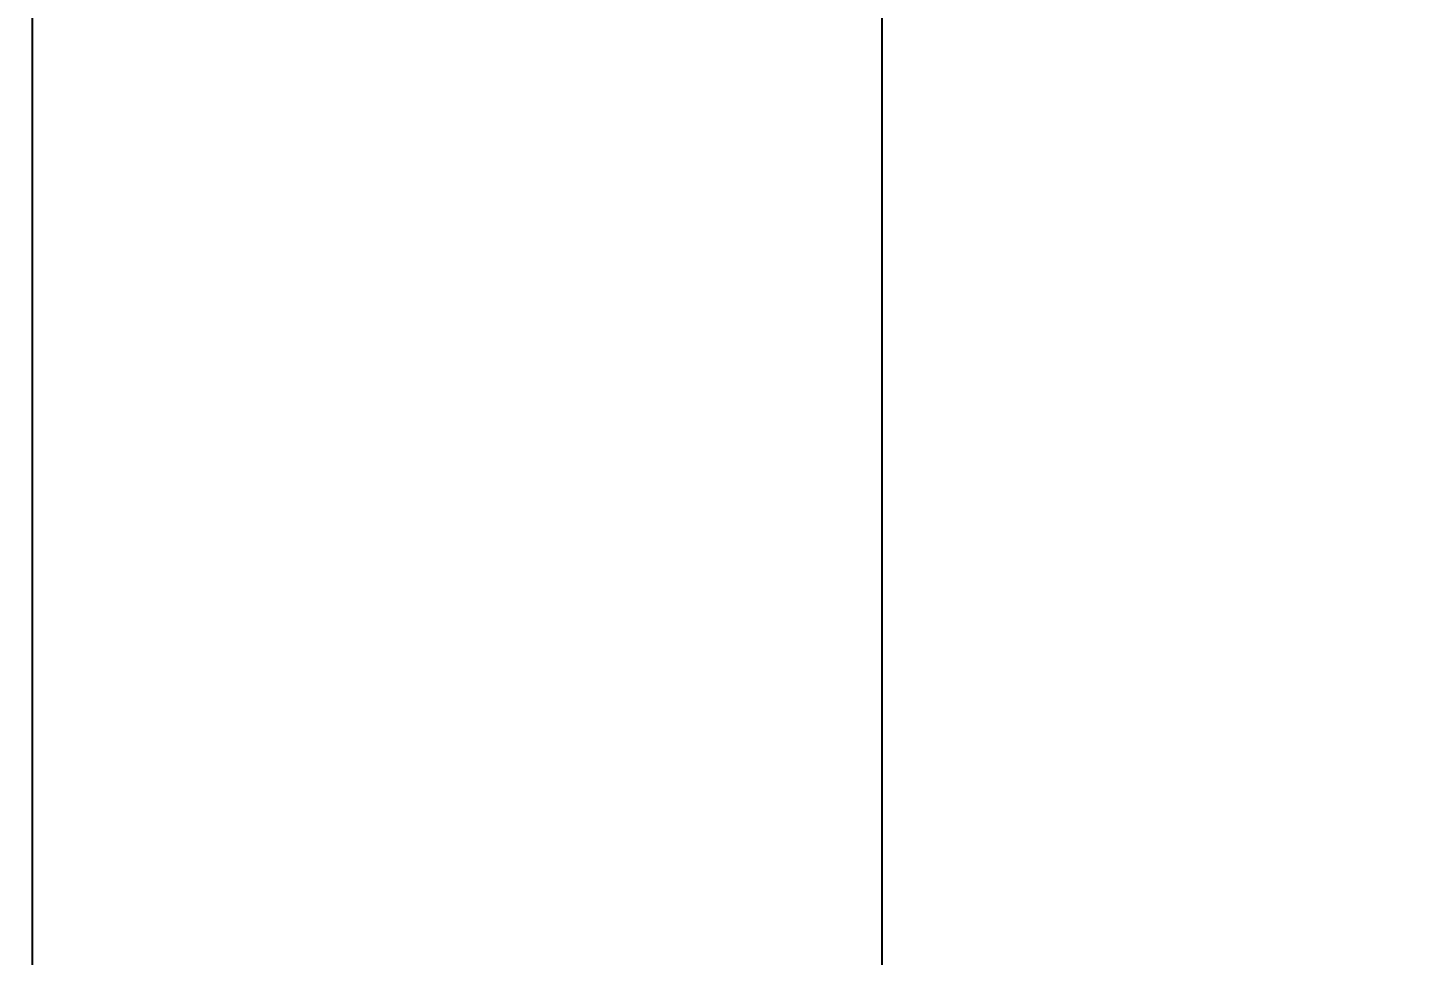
# Model space of a CAD drawing. Header units: millimetres. Extents: x 0 to 841, y 0 to 594.
# Drawn here: x 531.48 to 575.04, y 401.67 to 430.6 of the extents above; entities that cross this region are included whole.
import ezdxf

# ---------------------------------------------------------------- set-up
doc = ezdxf.new("R2010")
doc.units = ezdxf.units.MM
doc.header["$LTSCALE"] = 46.255
doc.layers.get('0').update_dxf_attribs({"linetype": 'CONTINUOUS'})
doc.layers.add('ASSEM_MEM', color=7, linetype='CONTINUOUS')
doc.styles.get("Standard").update_dxf_attribs({"font": 'txt', "width": 0.8})
doc.dimstyles.new('DIMSTYLE_1', dxfattribs={"dimtxt": 3, "dimasz": 2.1, "dimexe": 2, "dimexo": 1, "dimgap": 0.75, "dimtad": 0, "dimtih": 1, "dimtoh": 1, "dimzin": 0, "dimdsep": 46, "dimtxsty": 'STANDARD', "dimblk": '_FILLED', "dimblk1": '_FILLED', "dimblk2": '_FILLED', "dimcen": 0.09, "dimazin": 0, "dimtp": 0.01, "dimtm": 0.01, "dimtfac": 1, "dimtofl": 0, "dimtmove": 0, "dimatfit": 3, "dimldrblk": '_FILLED', "dimfxl": 1, "dimtolj": 1, "dimtzin": 0, "dimarcsym": 0})

# ---------------------------------------------------------------- blocks, each defined once
blk = doc.blocks.new('*D60')
at = {"color": 7, "linetype": 'CONTINUOUS'}
blk.add_line((559.298, 381.275), (726.411, 381.275), dxfattribs=at)
at = {"color": 7, "linetype": 'CONTINUOUS', "insert": (727.911, 385.025), "char_height": 3, "width": 14.4, "attachment_point": 1, "line_spacing_factor": 0.9}
blk.add_mtext('105.37', dxfattribs=at)
blk = doc.blocks.new('_FILLED')
at = {"color": 0, "linetype": 'BYBLOCK'}
blk.add_solid([(0, 0), (-1, 0.167), (-1, -0.167)], dxfattribs=at)
blk = doc.blocks.new('*D61')
at = {"color": 7, "linetype": 'CONTINUOUS'}
blk.add_line((543.423, 371.715), (507.744, 371.715), dxfattribs=at)
at = {"color": 7, "linetype": 'CONTINUOUS', "insert": (506.244, 375.465), "char_height": 3, "width": 14.4, "attachment_point": 3, "line_spacing_factor": 0.9}
blk.add_mtext('114.93', dxfattribs=at)
blk = doc.blocks.new('*D64')
at = {"color": 7, "linetype": 'CONTINUOUS'}
blk.add_line((558.148, 381.5), (558.148, 503.183), dxfattribs=at)
at = {"color": 7, "linetype": 'CONTINUOUS', "insert": (554.398, 504.683), "char_height": 3, "width": 14.4, "attachment_point": 1, "rotation": 90, "line_spacing_factor": 0.9}
blk.add_mtext('146.47', dxfattribs=at)

msp = doc.modelspace()

# ---------------------------------------------------------------- linework, layer by layer
at = {"layer": 'ASSEM_MEM', "color": 7, "linetype": 'CONTINUOUS'}
msp.add_line((531.623, 314.64), (531.623, 482.64), dxfattribs=at)

# ---------------------------------------------------------------- dimensions: what is measured, and where the dimension line sits
at = {"color": 7, "linetype": 'CONTINUOUS'}
for feature_location, offset, dtype, origin, picture, middle in [((558.148413215, 381.500339129), (0, 121.682256963), 1, (704.623413146, 380.500339129), '*D64', (555.89840277, 512.182609878)), ((543.423413147, 371.715339129), (-35.679770555, 0), 0, (544.423413147, 486.640339129), '*D61', (499.418641296, 373.96534642)), ((559.298413284, 381.275339129), (167.113010914, 0), 0, (558.298413284, 486.640339129), '*D60', (735.411433655, 383.525343597))]:
    dim = msp.add_ordinate_dim(feature_location=feature_location, offset=offset, dtype=dtype, origin=origin, dimstyle='DIMSTYLE_1', override={"dimtad": 1, "dimtih": 0, "dimtoh": 0}, dxfattribs=at)
    dim.commit()
    dim.dimension.update_dxf_attribs({"geometry": picture, "text_midpoint": middle})

doc.saveas('drawing.dxf')
